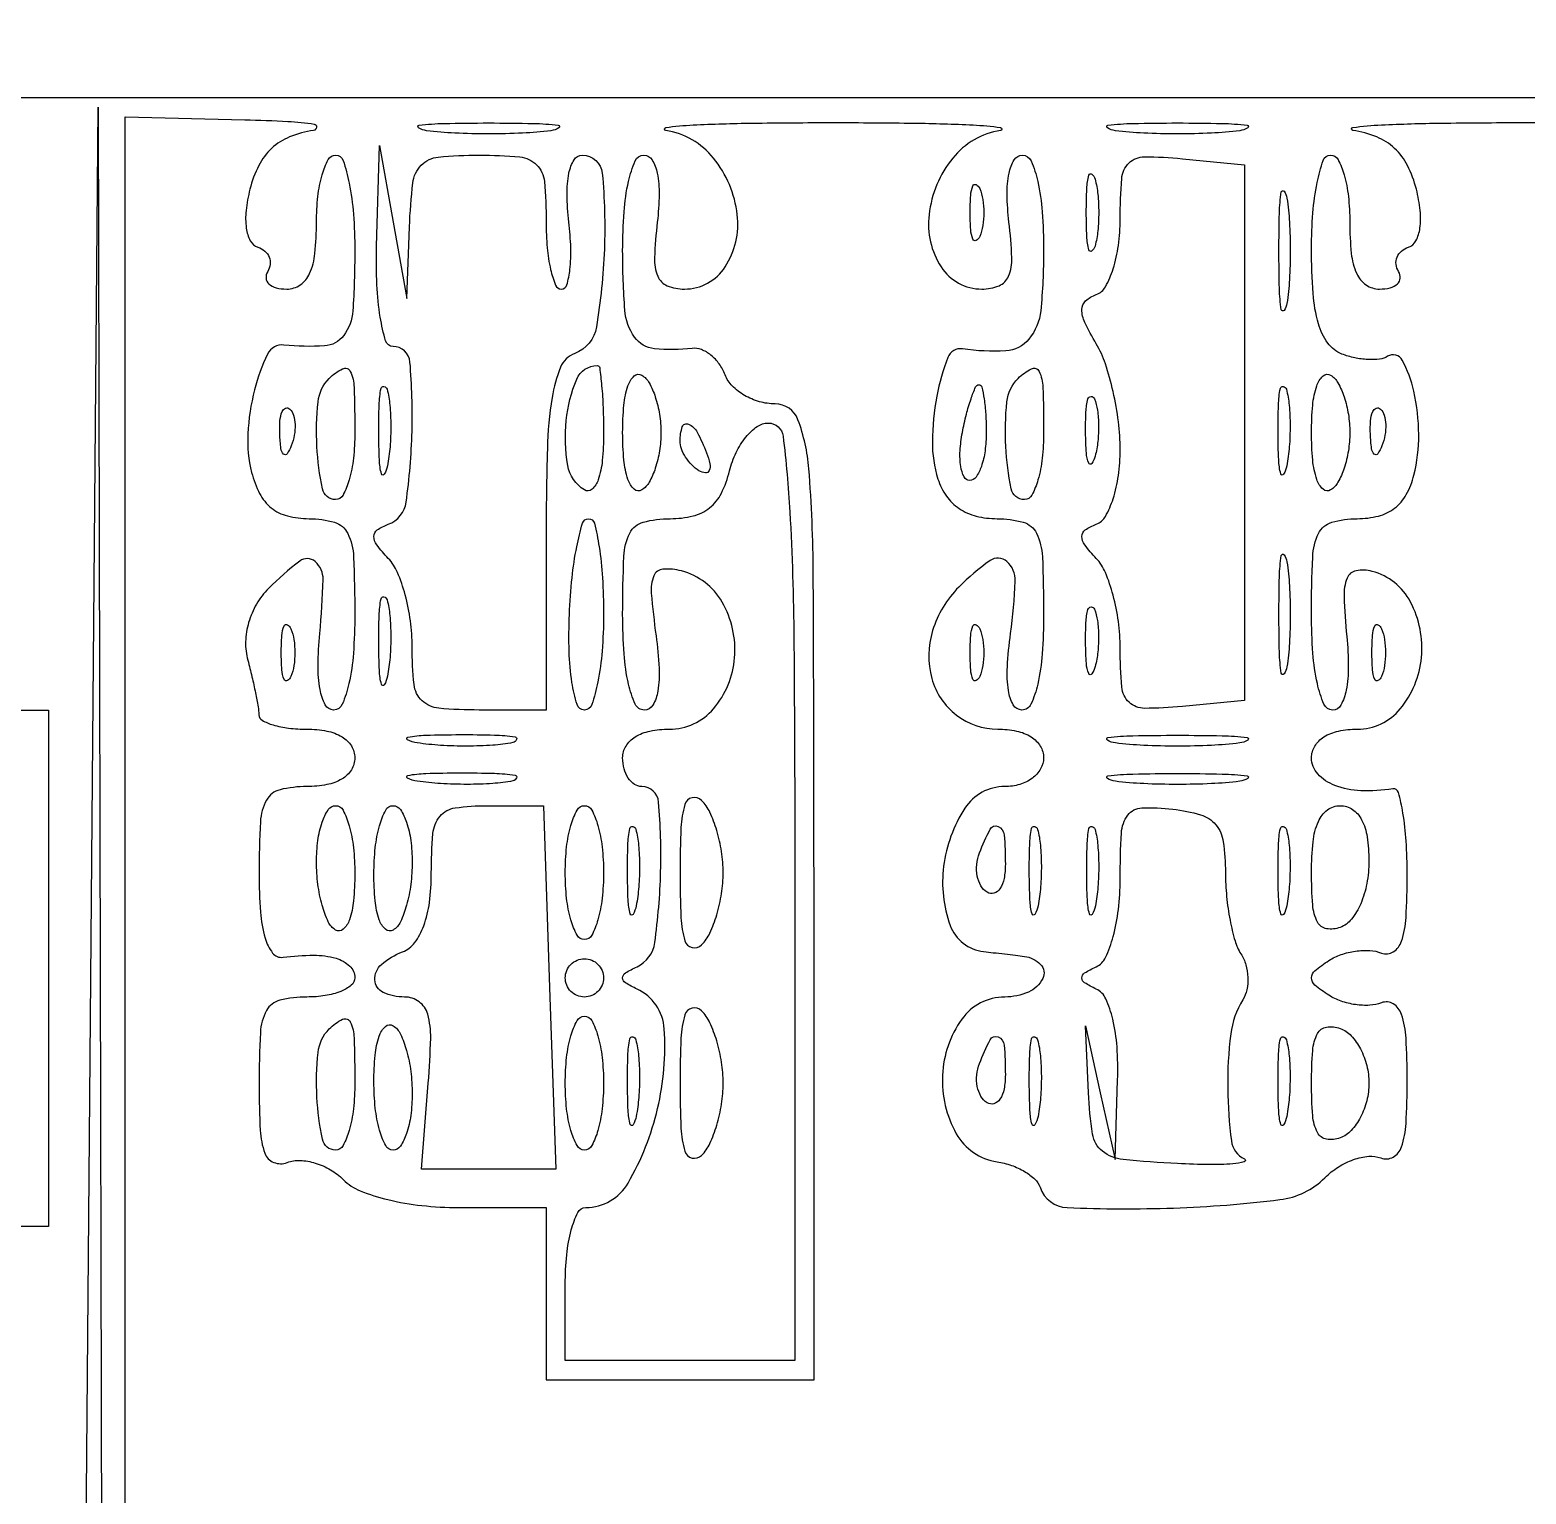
# Model space of a CAD drawing. Extents: x 23 to 255, y 40 to 184.
# Drawn here: x 49.75 to 56.36, y 168.95 to 175.42 of the extents above; entities that cross this region are included whole.
import ezdxf

# ---------------------------------------------------------------- set-up
doc = ezdxf.new("R2010")
doc.units = 0
doc.header["$MEASUREMENT"] = 0

msp = doc.modelspace()

# ---------------------------------------------------------------- linework, layer by layer
for points in [[(207.919475, 175.632891, 0.000007), (191.762556, 175.634099, 0.00002)], [(173.0434, 175.634494, 0.000013), (151.49745, 175.633531)], [(49.932728, 162.472053, 0.000008), (49.952466, 164.319505, 0.000321), (49.97291, 166.358783, 0.000194), (49.994663, 168.777), (50.048921, 175.0797), (50.06606, 167.4516, -0.000547), (50.070594, 163.518264, -0.002902), (50.058222, 161.365297, -0.000864)], [(50.1678, 167.508), (50.1678, 175.0374), (50.69655, 175.024724, -0.006612), (50.88694, 175.01764, -0.025864), (51.003975, 175.005645, -0.408755), (51.014426, 174.991633, -0.332325), (51.000604, 174.977572, 0.057906), (50.894804, 174.948527, 0.090917), (50.815383, 174.898185, 0.089768), (50.758326, 174.822418, 0.05518), (50.719268, 174.717427, 0.034028), (50.702385, 174.623517, 0.061363), (50.703379, 174.545439, 0.085801), (50.721071, 174.489531, 0.195272), (50.754141, 174.461253, -0.095458), (50.785392, 174.443687, -0.121478), (50.804725, 174.416981, -0.126626), (50.80897, 174.385231, -0.109075), (50.797834, 174.353374, 0.157368), (50.790613, 174.324044, 0.191306), (50.802805, 174.298729, 0.127308), (50.83484, 174.281614, 0.059426), (50.881907, 174.276, 0.152224), (50.941741, 174.294648, 0.137733), (50.983229, 174.344632, 0.079938), (51.006876, 174.433695, 0.025), (51.0138, 174.5721, -0.027026), (51.019937, 174.685558, -0.042582), (51.038651, 174.781221, -0.052312), (51.06577, 174.848565, -0.277684), (51.0984, 174.8682, -0.322437), (51.131379, 174.844465, -0.031449), (51.158149, 174.743944, -0.03053), (51.176891, 174.60734, -0.01883), (51.183, 174.4452, -0.016302), (51.174323, 174.179142, -0.145793), (51.134152, 174.070695, -0.219024), (51.049114, 174.02476, -0.042403), (50.869938, 174.028475, 0.314887), (50.797652, 173.988548, 0.051923), (50.739519, 173.830423, 0.049619), (50.710259, 173.636012, 0.074169), (50.727013, 173.465314, 0.057466), (50.762306, 173.371751, 0.104562), (50.813704, 173.308694, 0.107308), (50.885215, 173.272841, 0.062819), (50.980671, 173.2608, -0.070906), (51.093716, 173.244688, -0.213533), (51.151734, 173.195433, -0.10136), (51.177663, 173.091336, -0.010524), (51.183, 172.8378, -0.018094), (51.176779, 172.665951, -0.036301), (51.157176, 172.531648, -0.046255), (51.127875, 172.440164, -0.300701), (51.089514, 172.4148, -0.280733), (51.052722, 172.437225, -0.074408), (51.029626, 172.505208, -0.04774), (51.020719, 172.611558, -0.020808), (51.0283, 172.7532, 0.017126), (51.042827, 172.991721, 0.222794), (51.008167, 173.071064, 0.358306), (50.939801, 173.073281, 0.032437), (50.801774, 172.952088, 0.064165), (50.748537, 172.883102, 0.061936), (50.713759, 172.802062, 0.063262), (50.700388, 172.716657, 0.072934), (50.709976, 172.634838, -0.007509), (50.728326, 172.562138, -0.008081), (50.744013, 172.490672, -0.007711), (50.755528, 172.428965, -0.037734), (50.758845, 172.39365, 0.267161), (50.773511, 172.369202, 0.054648), (50.821789, 172.348838, 0.044138), (50.890383, 172.334809, 0.028388), (50.9715, 172.3302, -0.04716), (51.05977, 172.321856, -0.088208), (51.1266, 172.29636, -0.118484), (51.167956, 172.25575, -0.140575), (51.183, 172.2033, -0.140575), (51.167956, 172.15085, -0.118484), (51.1266, 172.11024, -0.088208), (51.05977, 172.084744, -0.04716), (50.9715, 172.0764, 0.059045), (50.852375, 172.062283, 0.211025), (50.792787, 172.016809, 0.113781), (50.765715, 171.921374, 0.012455), (50.76, 171.691991, 0.017515), (50.765978, 171.521404, 0.05201), (50.786213, 171.406272, 0.095553), (50.819556, 171.340376, 0.26628), (50.86575, 171.321315, -0.029953), (51.000987, 171.330694, -0.072238), (51.100131, 171.317242, -0.120416), (51.160466, 171.282794, -0.205926), (51.183, 171.2304, -0.226478), (51.167532, 171.198004, -0.074992), (51.120872, 171.170651, -0.057076), (51.052492, 171.151986, -0.038131), (50.9715, 171.1458, 0.059601), (50.852219, 171.131531, 0.211964), (50.792627, 171.085675, 0.112652), (50.765653, 170.989272, 0.012118), (50.76, 170.756049, 0.012326), (50.764925, 170.556292, 0.075066), (50.785312, 170.455281, 0.213543), (50.82487, 170.414467, 0.188866), (50.884452, 170.414054, -0.103569), (50.941185, 170.42321, -0.062476), (51.008567, 170.411561, -0.05863), (51.075787, 170.382097, -0.06388), (51.132209, 170.338505, 0.101109), (51.20712, 170.289011, 0.036298), (51.329514, 170.249837, 0.032767), (51.479335, 170.223858, 0.026552), (51.642257, 170.2152), (52.029, 170.2152), (52.029, 169.8345), (52.029, 169.4538), (52.6212, 169.4538), (53.2134, 169.4538), (53.2134, 171.6111, 0.001134), (53.210217, 173.014288, 0.018742), (53.190565, 173.481754, 0.069601), (53.142476, 173.698356, 0.312996), (53.041545, 173.7684, -0.06877), (52.972163, 173.777988, -0.06294), (52.905699, 173.806117, -0.066732), (52.852051, 173.847697, -0.103311), (52.820419, 173.896798, 0.064258), (52.794401, 173.945024, 0.067759), (52.757385, 173.984095, 0.075474), (52.715455, 174.008461, 0.1244), (52.675024, 174.013674, -0.056144), (52.508008, 174.012485, -0.214824), (52.420291, 174.063675, -0.136661), (52.377411, 174.181998, -0.019012), (52.3674, 174.4452, -0.018032), (52.373618, 174.617552, -0.036572), (52.393243, 174.751729, -0.047048), (52.422648, 174.842784, -0.299611), (52.461256, 174.8682, -0.263992), (52.497411, 174.847681, -0.085398), (52.520377, 174.788115, -0.053976), (52.528787, 174.694682, -0.02454), (52.520543, 174.5721, 0.018682), (52.508111, 174.414775, 0.10726), (52.522357, 174.332867, 0.202764), (52.564386, 174.29089, 0.096468), (52.640843, 174.276, 0.254854), (52.820559, 174.373966, 0.174472), (52.874055, 174.605397, 0.140781), (52.768988, 174.855277, 0.187826), (52.557544, 174.976825, -0.863031), (52.557591, 174.990074, -0.023911), (52.67917, 175.001701, -0.008524), (52.939473, 175.00964, -0.003359), (53.298, 175.012048, -0.003359), (53.656527, 175.00964, -0.008524), (53.91683, 175.001701, -0.023911), (54.038409, 174.990074, -0.863031), (54.038456, 174.976825, 0.187826), (53.827012, 174.855277, 0.140781), (53.721945, 174.605397, 0.174472), (53.775441, 174.373966, 0.254854), (53.955157, 174.276, 0.096468), (54.031614, 174.29089, 0.202764), (54.073643, 174.332867, 0.10726), (54.087889, 174.414775, 0.018682), (54.075457, 174.5721, -0.02454), (54.067213, 174.694682, -0.053976), (54.075623, 174.788115, -0.085398), (54.098589, 174.847681, -0.263992), (54.134744, 174.8682, -0.299611), (54.173352, 174.842784, -0.047048), (54.202757, 174.751729, -0.036572), (54.222382, 174.617552, -0.018032), (54.2286, 174.4452, -0.024339), (54.215684, 174.180022, -0.149353), (54.163764, 174.055084, -0.207996), (54.061068, 174.002882, -0.053207), (53.870537, 174.011686, 0.353695), (53.804841, 173.973419, 0.044024), (53.756595, 173.802713, 0.044525), (53.73665, 173.600806, 0.079367), (53.761362, 173.436106, 0.077282), (53.798721, 173.361001, 0.09132), (53.855448, 173.305684, 0.086408), (53.93086, 173.272162, 0.061554), (54.022801, 173.2608, -0.067844), (54.13851, 173.245027, -0.21498), (54.19716, 173.196178, -0.103121), (54.223274, 173.09274, -0.010445), (54.2286, 172.8378, -0.017724), (54.222399, 172.66293, -0.037942), (54.202663, 172.529396, -0.051152), (54.172713, 172.440451, -0.294003), (54.132861, 172.4148, -0.271201), (54.094664, 172.437163, -0.091193), (54.072937, 172.50068, -0.051598), (54.068272, 172.60521, -0.01871), (54.082511, 172.7532, 0.02241), (54.103033, 172.984427, 0.224224), (54.066448, 173.071579, 0.352456), (53.991639, 173.075658, 0.040561), (53.853943, 172.958657, 0.121887), (53.73791, 172.766317, 0.142884), (53.734429, 172.554008, 0.163358), (53.842848, 172.392539, 0.165392), (54.026151, 172.3302, -0.05124), (54.109424, 172.321644, -0.089017), (54.173709, 172.295793, -0.115825), (54.213998, 172.255087, -0.138282), (54.2286, 172.2033, -0.131321), (54.215503, 172.154292, -0.103531), (54.178796, 172.113161, -0.089194), (54.123246, 172.085782, -0.070118), (54.056674, 172.0764, 0.25427), (53.880434, 171.98058, 0.11237), (53.7864, 171.723785, 0.119966), (53.81567, 171.462531, 0.285062), (53.963341, 171.346725, -0.001049), (54.006273, 171.341908, -0.000675), (54.056034, 171.33615, -0.000678), (54.104708, 171.330385, -0.001275), (54.144, 171.325575, -0.172422), (54.215316, 171.289721, -0.31363), (54.224981, 171.228127, -0.179475), (54.16167, 171.167536, -0.102425), (54.056674, 171.1458, 0.243086), (53.866652, 171.047615, 0.143549), (53.781468, 170.800373, 0.139735), (53.842341, 170.541582, 0.233188), (54.022657, 170.417181, -0.047592), (54.086286, 170.401553, -0.049791), (54.144796, 170.374332, -0.055096), (54.190019, 170.340307, -0.124115), (54.212964, 170.304407, 0.31138), (54.332079, 170.214733, 0.018846), (54.803297, 170.212893, 0.022426), (55.273677, 170.249955, 0.167008), (55.472251, 170.346965, -0.056068), (55.531269, 170.394048, -0.055744), (55.599383, 170.42695, -0.061011), (55.665942, 170.441606, -0.115835), (55.720008, 170.434221, 0.223581), (55.773862, 170.438187, 0.184783), (55.810944, 170.482942, 0.068306), (55.830897, 170.586653, 0.013416), (55.836, 170.776806, 0.013745), (55.830844, 170.964345, 0.066067), (55.811031, 171.069104, 0.175036), (55.77474, 171.115345, 0.235521), (55.722578, 171.120378, -0.078987), (55.670423, 171.109329, -0.048304), (55.607451, 171.112192, -0.04707), (55.54393, 171.127469, -0.060572), (55.489928, 171.153627, -0.028951), (55.427915, 171.198839, -0.224391), (55.413, 171.2304, -0.224391), (55.427915, 171.261961, -0.028951), (55.489928, 171.307173, -0.060572), (55.54393, 171.333331, -0.04707), (55.607451, 171.348608, -0.048304), (55.670423, 171.351471, -0.078987), (55.722578, 171.340422, 0.236859), (55.774769, 171.345592, 0.174318), (55.811057, 171.392181, 0.065624), (55.830853, 171.497661, 0.013615), (55.836, 171.686649, 0.015325), (55.83144, 171.835379, 0.026073), (55.817362, 171.958968, 0.024802), (55.797405, 172.050284, 0.382881), (55.77255, 172.066382, -0.048214), (55.631423, 172.057868, -0.082121), (55.515893, 172.081285, -0.116358), (55.440715, 172.132225, -0.18807), (55.413, 172.2033, -0.138252), (55.427596, 172.255078, -0.115787), (55.467871, 172.295785, -0.089026), (55.532122, 172.321641, -0.051298), (55.615329, 172.3302, 0.224182), (55.805632, 172.420041, 0.149758), (55.899109, 172.64658, 0.144653), (55.851008, 172.892344, 0.211687), (55.681121, 173.027768, 0.110069), (55.609971, 173.030368, 0.259716), (55.570398, 172.997645, 0.103665), (55.556884, 172.916516, 0.013388), (55.568959, 172.740004, -0.022157), (55.575818, 172.605021, -0.049104), (55.566395, 172.502507, -0.075824), (55.543015, 172.436654, -0.276297), (55.506486, 172.4148, -0.300701), (55.468125, 172.440164, -0.046255), (55.438824, 172.531648, -0.036301), (55.419221, 172.665951, -0.018094), (55.413, 172.8378, -0.010524), (55.418337, 173.091336, -0.10136), (55.444266, 173.195433, -0.213533), (55.502284, 173.244688, -0.070906), (55.615329, 173.2608, 0.061973), (55.70911, 173.272469, 0.102399), (55.780655, 173.307175, 0.10346), (55.832065, 173.367125, 0.064282), (55.866072, 173.453701, 0.064121), (55.887249, 173.632582, 0.052155), (55.865194, 173.824459, 0.069335), (55.814097, 173.96141, 0.431311), (55.749416, 173.978674, -0.108554), (55.714124, 173.966296, -0.042665), (55.662333, 173.964443, -0.039666), (55.603988, 173.971999, -0.0396), (55.547534, 173.988677, -0.147166), (55.485279, 174.036858, -0.084857), (55.443662, 174.122879, -0.052761), (55.419982, 174.256122, -0.017615), (55.413, 174.454251, -0.019246), (55.41911, 174.61292, -0.031166), (55.437851, 174.746603, -0.032533), (55.464644, 174.844695, -0.320084), (55.4976, 174.8682, -0.277684), (55.53023, 174.848565, -0.052312), (55.557349, 174.781221, -0.042582), (55.576063, 174.685558, -0.027026), (55.5822, 174.5721, 0.025), (55.589124, 174.433695, 0.079938), (55.612771, 174.344632, 0.137733), (55.654259, 174.294648, 0.152224), (55.714093, 174.276, 0.059426), (55.76116, 174.281614, 0.127308), (55.793195, 174.298729, 0.191306), (55.805387, 174.324044, 0.157368), (55.798166, 174.353374, -0.109075), (55.78703, 174.385231, -0.126626), (55.791275, 174.416981, -0.121478), (55.810608, 174.443687, -0.095458), (55.841859, 174.461253, 0.195272), (55.874929, 174.489531, 0.085801), (55.892621, 174.545439, 0.061363), (55.893615, 174.623517, 0.034028), (55.876732, 174.717427, 0.05518), (55.837674, 174.822418, 0.089768), (55.780617, 174.898185, 0.090917), (55.701196, 174.948527, 0.057906), (55.595396, 174.977572, -0.867025), (55.595527, 174.990578, -0.021533), (55.722494, 175.001921, -0.00822), (55.984645, 175.009685, -0.003292), (56.3436, 175.012048, -0.003292), (56.702555, 175.009685, -0.00822)]]:
    msp.add_lwpolyline(points, format="xyb")
for points in [[(95.0058, 175.122), (64.5921, 175.122), (34.1784, 175.122)], [(49.3218, 172.4148), (49.8294, 172.4148), (49.8294, 171.2727), (49.8294, 170.1306), (49.3218, 170.1306)]]:
    msp.add_lwpolyline(points)
for points in [[(52.05015, 174.976201, -0.019375), (51.924962, 174.965569, -0.011494), (51.7752, 174.962126, -0.011494), (51.625438, 174.965569, -0.019375), (51.50025, 174.976201, -0.108536), (51.46504, 174.988644, -0.707215), (51.4676, 175.000299, -0.025693), (51.578119, 175.00828, -0.005179), (51.7752, 175.010322, -0.005179), (51.972281, 175.00828, -0.025693), (52.0828, 175.000299, -0.707215), (52.08536, 174.988644, -0.108536)], [(55.09575, 174.976201, -0.019375), (54.970562, 174.965569, -0.011494), (54.8208, 174.962126, -0.011494), (54.671038, 174.965569, -0.019375), (54.54585, 174.976201, -0.108536), (54.51064, 174.988644, -0.707215), (54.5132, 175.000299, -0.025693), (54.623719, 175.00828, -0.005179), (54.8208, 175.010322, -0.005179), (55.017881, 175.00828, -0.025693), (55.1284, 175.000299, -0.707215), (55.13096, 174.988644, -0.108536)], [(51.424795, 174.55095, -0.019455), (51.439751, 174.745484, -0.165266), (51.4768, 174.823532, -0.17841), (51.552316, 174.859723, -0.023457), (51.7329, 174.8682, -0.021868), (51.912896, 174.860324, -0.176278), (51.9867, 174.8259, -0.176278), (52.021124, 174.752096, -0.021868), (52.029, 174.5721, 0.021529), (52.033889, 174.458614, 0.034612), (52.048861, 174.362979, 0.038489), (52.070366, 174.29381, 0.307262), (52.096612, 174.276, 0.335283), (52.120698, 174.294197, 0.041434), (52.134209, 174.362979, 0.035585), (52.138035, 174.458586, 0.021273), (52.129657, 174.5721, -0.02454), (52.121413, 174.694682, -0.053976), (52.129823, 174.788115, -0.085398), (52.152789, 174.847681, -0.263992), (52.188944, 174.8682, -0.387383), (52.277187, 174.787762, -0.032548), (52.286389, 174.451929, -0.032025), (52.251329, 174.108401, -0.265661), (52.1559, 173.991606, 0.205498), (52.092653, 173.930061, 0.05977), (52.055011, 173.796283, 0.031857), (52.03439, 173.570791, 0.006876), (52.029, 173.178855), (52.029, 172.4148), (51.7329, 172.4148, -0.021606), (51.554926, 172.422494, -0.168977), (51.480382, 172.455891, -0.180335), (51.445242, 172.527181, -0.025289), (51.4368, 172.69398, 0.033836), (51.429002, 172.809085, 0.032179), (51.405736, 172.924079, 0.033827), (51.371721, 173.022872, 0.089503), (51.33105, 173.085255, -0.026382), (51.28028, 173.145101, -0.164145), (51.2676, 173.182686, -0.247772), (51.282664, 173.21122, -0.062037), (51.33105, 173.236125, 0.277069), (51.410161, 173.3342, 0.027832), (51.436004, 173.646551, 0.028005), (51.427072, 173.953443, 0.389505), (51.3522, 174.0222, -0.332913), (51.319517, 174.046673, -0.030833), (51.295699, 174.151386, -0.029753), (51.280982, 174.294426, -0.017517), (51.279605, 174.46635), (51.29161, 174.9105), (51.3522, 174.5721), (51.41279, 174.2337)], [(55.1169, 173.6415), (55.1169, 172.4571), (54.84195, 172.43059, -0.022535), (54.675032, 172.42206, -0.192232), (54.606617, 172.448898, -0.185592), (54.574177, 172.516033, -0.020782), (54.567, 172.68862, 0.033243), (54.559202, 172.805776, 0.031919), (54.535936, 172.922504, 0.033558), (54.50193, 173.022552, 0.090632), (54.46125, 173.085255, -0.026382), (54.41048, 173.145101, -0.164145), (54.3978, 173.182686, -0.247772), (54.412864, 173.21122, -0.062037), (54.46125, 173.236125, 0.178952), (54.501962, 173.270808, 0.050046), (54.535936, 173.348755, 0.043724), (54.559227, 173.451164, 0.034072), (54.567, 173.565098, 0.031159), (54.55925, 173.689333, 0.024264), (54.535936, 173.822662, 0.024826), (54.501861, 173.945179, 0.05316), (54.46125, 174.034401, -0.021008), (54.410712, 174.128844, -0.112809), (54.3978, 174.185345, -0.209739), (54.414509, 174.223426, -0.099419), (54.46125, 174.251803, 0.181254), (54.501971, 174.286527, 0.049632), (54.535936, 174.365333, 0.043383), (54.55923, 174.468997, 0.033594), (54.567, 174.58451, -0.019146), (54.573906, 174.764787, -0.182437), (54.605998, 174.833402, -0.196823), (54.674101, 174.860899, -0.022798), (54.84195, 174.85241), (55.1169, 174.8259)], [(54.456117, 174.46635, -0.161593), (54.441878, 174.444427, -0.542911), (54.428792, 174.448769, -0.052887), (54.419772, 174.508482, -0.011065), (54.417427, 174.6144, -0.011065), (54.419772, 174.720318, -0.052887), (54.428792, 174.780031, -0.542911), (54.441878, 174.784373, -0.161593), (54.456117, 174.76245, -0.039571), (54.468148, 174.695001, -0.024357), (54.472076, 174.6144, -0.024357), (54.468148, 174.533799, -0.039571)], [(53.946229, 174.50865, -0.174857), (53.930385, 174.490936, -0.447206), (53.916093, 174.496092, -0.078554), (53.906197, 174.538984, -0.017491), (53.903558, 174.6144, -0.017491), (53.906197, 174.689816, -0.078554), (53.916093, 174.732708, -0.447206), (53.930385, 174.737864, -0.174857), (53.946229, 174.72015, -0.057986), (53.959455, 174.671927, -0.037979), (53.963831, 174.6144, -0.037979), (53.959455, 174.556873, -0.057986)], [(55.304395, 174.21255, -0.124239), (55.291521, 174.18189, -0.664672), (55.279504, 174.184923, -0.03126), (55.271264, 174.278486, -0.006336), (55.269152, 174.4452, -0.006336), (55.271264, 174.611914, -0.03126), (55.279504, 174.705477, -0.664672), (55.291521, 174.70851, -0.124239), (55.304395, 174.67785, -0.023547), (55.315373, 174.571912, -0.014044), (55.318933, 174.4452, -0.014044), (55.315373, 174.318488, -0.023547)], [(51.183, 173.6415, -0.027026), (51.176863, 173.528042, -0.042582), (51.158149, 173.432379, -0.052312), (51.13103, 173.365035, -0.277684), (51.0984, 173.3454, -0.35554), (51.039837, 173.393069, -0.03797), (51.015701, 173.57988, -0.039155), (51.020778, 173.777483, -0.172027), (51.0702, 173.8812, -0.080477), (51.129167, 173.923725, -0.421361), (51.163114, 173.911969, -0.102781), (51.179984, 173.841508, -0.00754)], [(52.2828, 173.636507, -0.023007), (52.277319, 173.51745, -0.059005), (52.25938, 173.43324, -0.125298), (52.23183, 173.390919, -0.336396), (52.1982, 173.3877, -0.214448), (52.124846, 173.496145, -0.068716), (52.117875, 173.695156, -0.073684), (52.164303, 173.877508, -0.302333), (52.2546, 173.9376, -0.377696), (52.265857, 173.927682, -0.00822), (52.274516, 173.849154, -0.014563), (52.280771, 173.751952, -0.008785)], [(54.2286, 173.6415, -0.027026), (54.222463, 173.528042, -0.042582), (54.203749, 173.432379, -0.052312), (54.17663, 173.365035, -0.277684), (54.144, 173.3454, -0.35554), (54.085437, 173.393069, -0.03797), (54.061301, 173.57988, -0.039155), (54.066378, 173.777483, -0.172027), (54.1158, 173.8812, -0.080477), (54.174767, 173.923725, -0.421361), (54.208714, 173.911969, -0.102781), (54.225584, 173.841508, -0.00754)], [(51.327434, 173.494436, -0.082665), (51.313572, 173.457035, -0.67161), (51.300948, 173.45871, -0.053901), (51.291697, 173.520615, -0.008901), (51.288935, 173.6415, -0.009782), (51.290702, 173.763191, -0.038992), (51.299038, 173.837295, -0.417468), (51.311912, 173.845912, -0.285845), (51.325727, 173.832836, -0.041951), (51.337901, 173.762835, -0.020826), (51.34211, 173.672768, -0.020511), (51.338716, 173.578451, -0.028254)], [(52.5366, 173.6415, -0.038534), (52.530351, 173.560531, -0.041947), (52.511749, 173.483822, -0.04604), (52.484519, 173.421812, -0.128561), (52.452, 173.3877, -0.340586), (52.418316, 173.39118, -0.123006), (52.390783, 173.434466, -0.057972), (52.372869, 173.520222, -0.022534), (52.3674, 173.6415, -0.022534), (52.372869, 173.762778, -0.057972), (52.390783, 173.848534, -0.123006), (52.418316, 173.89182, -0.340586), (52.452, 173.8953, -0.128561), (52.484519, 173.861188, -0.04604), (52.511749, 173.799178, -0.041947), (52.530351, 173.722469, -0.038534)], [(53.9748, 173.6415, -0.032714), (53.969494, 173.560483, -0.050289), (53.953395, 173.492128, -0.064968), (53.929912, 173.444916, -0.249889), (53.901932, 173.43, -0.285831), (53.877002, 173.445519, -0.076393), (53.862345, 173.492128, -0.053628), (53.859267, 173.560438, -0.031701), (53.869494, 173.6415, -0.013875), (53.887335, 173.722564, -0.021857), (53.907577, 173.790872, -0.017542), (53.927732, 173.843322, -0.300822), (53.942362, 173.853, -0.347462), (53.955118, 173.842919, -0.020244), (53.965271, 173.790872, -0.023639), (53.972462, 173.722582, -0.014412)], [(55.303634, 173.494436, -0.082665), (55.289772, 173.457035, -0.67161), (55.277148, 173.45871, -0.053901), (55.267897, 173.520615, -0.008901), (55.265135, 173.6415, -0.009782), (55.266902, 173.763191, -0.038992), (55.275238, 173.837295, -0.417468), (55.288112, 173.845912, -0.285845), (55.301927, 173.832836, -0.041951), (55.314101, 173.762835, -0.020826), (55.31831, 173.672768, -0.020511), (55.314916, 173.578451, -0.028254)], [(55.5822, 173.6415, -0.038534), (55.575951, 173.560531, -0.041947), (55.557349, 173.483822, -0.04604), (55.530119, 173.421812, -0.128561), (55.4976, 173.3877, -0.340586), (55.463916, 173.39118, -0.123006), (55.436383, 173.434466, -0.057972), (55.418469, 173.520222, -0.022534), (55.413, 173.6415, -0.022534), (55.418469, 173.762778, -0.057972), (55.436383, 173.848534, -0.123006), (55.463916, 173.89182, -0.340586), (55.4976, 173.8953, -0.128561), (55.530119, 173.861188, -0.04604), (55.557349, 173.799178, -0.041947), (55.575951, 173.722469, -0.038534)], [(54.456427, 173.53736, -0.087174), (54.441509, 173.504732, -0.597527), (54.427963, 173.506216, -0.080377), (54.417728, 173.55113, -0.012823), (54.414293, 173.6415, -0.014395), (54.415795, 173.732878, -0.052471), (54.424456, 173.790155, -0.333666), (54.438165, 173.801056, -0.31318), (54.453292, 173.79116, -0.06278), (54.466699, 173.740574, -0.030339), (54.471594, 173.673649, -0.029507), (54.468263, 173.602299, -0.037336)], [(50.902391, 173.583338, -0.054073), (50.883648, 173.548087, -0.470617), (50.86823, 173.546628, -0.168741), (50.856274, 173.571311, -0.018894), (50.851279, 173.63445, -0.028489), (50.852209, 173.693347, -0.077125), (50.861576, 173.733954, -0.208169), (50.877197, 173.749397, -0.296942), (50.895713, 173.745488, -0.126455), (50.912061, 173.717829, -0.060344), (50.918758, 173.676772, -0.05415), (50.915592, 173.629603, -0.051402)], [(55.724591, 173.583338, -0.054073), (55.705848, 173.548087, -0.470617), (55.69043, 173.546628, -0.168741), (55.678474, 173.571311, -0.018894), (55.673479, 173.63445, -0.028489), (55.674409, 173.693347, -0.077125), (55.683776, 173.733954, -0.208169), (55.699397, 173.749397, -0.296942), (55.717913, 173.745488, -0.126455), (55.734261, 173.717829, -0.060344), (55.740958, 173.676772, -0.05415), (55.737792, 173.629603, -0.051402)], [(53.1288, 171.6111), (53.1288, 169.5384), (52.6212, 169.5384), (52.1136, 169.5384), (52.1136, 169.8768, -0.025309), (52.120168, 170.006477, -0.040146), (52.140226, 170.115795, -0.048126), (52.169222, 170.193323, -0.286669), (52.204243, 170.2152, 0.26798), (52.391551, 170.323357, 0.073389), (52.522014, 170.652892, 0.073801), (52.551319, 171.004656, 0.274055), (52.43085, 171.18105, -0.029131), (52.379458, 171.208784, -0.260055), (52.3674, 171.2304, -0.260055), (52.379458, 171.252016, -0.029131), (52.43085, 171.27975, 0.254359), (52.509475, 171.386234, 0.027837), (52.535335, 171.700124, 0.027607), (52.526513, 172.007887, 0.38986), (52.452, 172.0764, -0.148195), (52.419737, 172.086177, -0.098894), (52.392251, 172.113677, -0.082425), (52.373719, 172.154786, -0.064853), (52.3674, 172.2033, -0.139121), (52.382165, 172.25534, -0.116855), (52.42285, 172.296008, -0.088745), (52.488079, 172.321724, -0.049666), (52.573199, 172.3302, 0.219447), (52.769175, 172.420564, 0.158496), (52.862489, 172.646081, 0.150314), (52.80733, 172.89223, 0.201716), (52.627842, 173.029776, 0.08052), (52.545681, 173.037612, 0.290312), (52.505103, 173.007982, 0.116262), (52.493976, 172.930986, 0.011342), (52.514883, 172.74281, -0.019676), (52.528317, 172.600296, -0.052824), (52.52314, 172.498692, -0.092469), (52.501151, 172.436703, -0.267497), (52.463139, 172.4148, -0.294003), (52.423287, 172.440451, -0.051152), (52.393337, 172.529396, -0.037942), (52.373601, 172.66293, -0.017724), (52.3674, 172.8378, -0.010357), (52.372714, 173.094342, -0.105177), (52.399044, 173.197025, -0.216485), (52.45842, 173.245415, -0.064444), (52.577288, 173.2608, 0.0586), (52.678459, 173.272698, 0.111257), (52.751729, 173.308611, 0.108473), (52.803687, 173.373212, 0.05389), (52.84026, 173.4723, -0.049341), (52.86929, 173.553208, -0.059134), (52.912332, 173.621672, -0.069524), (52.962105, 173.668283, -0.15466), (53.011071, 173.6838, -0.379299), (53.076618, 173.625721, -0.015981), (53.106449, 173.290289, -0.012286), (53.124559, 172.727495, -0.001899)], [(52.73808, 173.552506, -0.036408), (52.75291, 173.503457, -0.155351), (52.750273, 173.473355, -0.32948), (52.733374, 173.463257, -0.1144), (52.704831, 173.472899, -0.061454), (52.672841, 173.498574, -0.051183), (52.645767, 173.532787, -0.053277), (52.627334, 173.569924, -0.088797), (52.6212, 173.604193, -0.079093), (52.631155, 173.666732, -0.444011), (52.658549, 173.678945, -0.168622), (52.696894, 173.643189, -0.029964)], [(52.2828, 172.8378, -0.018832), (52.276691, 172.67566, -0.030533), (52.257947, 172.539056, -0.031453), (52.231174, 172.438536, -0.322428), (52.198193, 172.4148, -0.330717), (52.165765, 172.438883, -0.034507), (52.143367, 172.53709, -0.031565), (52.1308, 172.673093, -0.01813), (52.13199, 172.8378, -0.014674), (52.143821, 172.999953, -0.023813), (52.164436, 173.136544, -0.02043), (52.18969, 173.240521, -0.334631), (52.216598, 173.2608, -0.345797), (52.242613, 173.240364, -0.020965), (52.263353, 173.136544, -0.024109), (52.278029, 172.999963, -0.014709)], [(55.304395, 172.60515, -0.124239), (55.291521, 172.57449, -0.664672), (55.279504, 172.577523, -0.03126), (55.271264, 172.671086, -0.006336), (55.269152, 172.8378, -0.006336), (55.271264, 173.004514, -0.03126), (55.279504, 173.098077, -0.664672), (55.291521, 173.10111, -0.124239), (55.304395, 173.07045, -0.023547), (55.315373, 172.964512, -0.014044), (55.318933, 172.8378, -0.014044), (55.315373, 172.711088, -0.023547)], [(51.327434, 172.563836, -0.082665), (51.313572, 172.526435, -0.67161), (51.300948, 172.52811, -0.053901), (51.291697, 172.590015, -0.008901), (51.288935, 172.7109, -0.009782), (51.290702, 172.832591, -0.038992), (51.299038, 172.906695, -0.417468), (51.311912, 172.915312, -0.285845), (51.325727, 172.902236, -0.041951), (51.337901, 172.832235, -0.020826), (51.34211, 172.742168, -0.020511), (51.338716, 172.647851, -0.028254)], [(54.456427, 172.60676, -0.087174), (54.441509, 172.574132, -0.597527), (54.427963, 172.575616, -0.080377), (54.417728, 172.62053, -0.012823), (54.414293, 172.7109, -0.014395), (54.415795, 172.802278, -0.052471), (54.424456, 172.859555, -0.333666), (54.438165, 172.870456, -0.31318), (54.453292, 172.86056, -0.06278), (54.466699, 172.809974, -0.030339), (54.471594, 172.743049, -0.029507), (54.468263, 172.671699, -0.037336)], [(50.900629, 172.56285, -0.174857), (50.884785, 172.545136, -0.447206), (50.870493, 172.550292, -0.078554), (50.860597, 172.593184, -0.017491), (50.857958, 172.6686, -0.017491), (50.860597, 172.744016, -0.078554), (50.870493, 172.786908, -0.447206), (50.884785, 172.792064, -0.174857), (50.900629, 172.77435, -0.057986), (50.913855, 172.726127, -0.037979), (50.918231, 172.6686, -0.037979), (50.913855, 172.611073, -0.057986)], [(53.946229, 172.56285, -0.174857), (53.930385, 172.545136, -0.447206), (53.916093, 172.550292, -0.078554), (53.906197, 172.593184, -0.017491), (53.903558, 172.6686, -0.017491), (53.906197, 172.744016, -0.078554), (53.916093, 172.786908, -0.447206), (53.930385, 172.792064, -0.174857), (53.946229, 172.77435, -0.057986), (53.959455, 172.726127, -0.037979), (53.963831, 172.6686, -0.037979), (53.959455, 172.611073, -0.057986)], [(55.722829, 172.56285, -0.174857), (55.706985, 172.545136, -0.447206), (55.692693, 172.550292, -0.078554), (55.682797, 172.593184, -0.017491), (55.680158, 172.6686, -0.017491), (55.682797, 172.744016, -0.078554), (55.692693, 172.786908, -0.447206), (55.706985, 172.792064, -0.174857), (55.722829, 172.77435, -0.057986), (55.736055, 172.726127, -0.037979), (55.740431, 172.6686, -0.037979), (55.736055, 172.611073, -0.057986)], [(51.882113, 172.270647, -0.031163), (51.792925, 172.259138, -0.015827), (51.679817, 172.255248, -0.015659), (51.562447, 172.258604, -0.022548), (51.459113, 172.269493, -0.075924), (51.416642, 172.282707, -0.720633), (51.418239, 172.294802, -0.040183), (51.497011, 172.303527, -0.006817), (51.6483, 172.306003, -0.00738), (51.800333, 172.304174, -0.030832), (51.89147, 172.296094, -0.49082), (51.898351, 172.283739, -0.248898)], [(55.09575, 172.269001, -0.019375), (54.970562, 172.258369, -0.011494), (54.8208, 172.254926, -0.011494), (54.671038, 172.258369, -0.019375), (54.54585, 172.269001, -0.108536), (54.51064, 172.281444, -0.707215), (54.5132, 172.293099, -0.025693), (54.623719, 172.30108, -0.005179), (54.8208, 172.303122, -0.005179), (55.017881, 172.30108, -0.025693), (55.1284, 172.293099, -0.707215), (55.13096, 172.281444, -0.108536)], [(51.882113, 172.101447, -0.031163), (51.792925, 172.089938, -0.015827), (51.679817, 172.086048, -0.015659), (51.562447, 172.089404, -0.022548), (51.459113, 172.100293, -0.075924), (51.416642, 172.113507, -0.720633), (51.418239, 172.125602, -0.040183), (51.497011, 172.134327, -0.006817), (51.6483, 172.136803, -0.00738), (51.800333, 172.134974, -0.030832), (51.89147, 172.126894, -0.49082), (51.898351, 172.114539, -0.248898)], [(55.09575, 172.099801, -0.019375), (54.970562, 172.089169, -0.011494), (54.8208, 172.085726, -0.011494), (54.671038, 172.089169, -0.019375), (54.54585, 172.099801, -0.108536), (54.51064, 172.112244, -0.707215), (54.5132, 172.123899, -0.025693), (54.623719, 172.13188, -0.005179), (54.8208, 172.133922, -0.005179), (55.017881, 172.13188, -0.025693), (55.1284, 172.123899, -0.707215), (55.13096, 172.112244, -0.108536)], [(52.6212, 171.6957, 0.01033), (52.625318, 171.496419, 0.062159), (52.64235, 171.39443, 0.26714), (52.673991, 171.364413, 0.261312), (52.716375, 171.376335, 0.0877), (52.75294, 171.428602, 0.036481), (52.783592, 171.509408, 0.034666), (52.804528, 171.602886, 0.037774), (52.81155, 171.6957, 0.037774), (52.804528, 171.788514, 0.034666), (52.783592, 171.881992, 0.036481), (52.75294, 171.962798, 0.0877), (52.716375, 172.015065, 0.261312), (52.673991, 172.026987, 0.26714), (52.64235, 171.99697, 0.062159), (52.625318, 171.894981, 0.01033)], [(51.183, 171.690707, -0.023007), (51.177519, 171.57165, -0.059005), (51.15958, 171.48744, -0.125298), (51.13203, 171.445119, -0.336396), (51.0984, 171.4419, -0.146547), (51.06578, 171.47863, -0.040338), (51.038651, 171.551914, -0.037109), (51.020028, 171.643915, -0.031397), (51.0138, 171.742993, -0.032276), (51.019959, 171.838303, -0.049716), (51.038651, 171.918713, -0.064068), (51.065905, 171.974319, -0.251914), (51.0984, 171.9918, -0.280045), (51.131044, 171.97196, -0.051215), (51.158149, 171.903354, -0.04194), (51.176865, 171.806081, -0.02657)], [(51.4368, 171.742993, -0.031397), (51.430572, 171.643915, -0.037109), (51.411949, 171.551914, -0.040338), (51.38482, 171.47863, -0.146547), (51.3522, 171.4419, -0.336396), (51.31857, 171.445119, -0.125298), (51.29102, 171.48744, -0.059005), (51.273081, 171.57165, -0.023007), (51.2676, 171.690707, -0.02657), (51.273735, 171.806081, -0.04194), (51.292451, 171.903354, -0.051215), (51.319556, 171.97196, -0.280045), (51.3522, 171.9918, -0.251914), (51.384695, 171.974319, -0.064068), (51.411949, 171.918713, -0.049716), (51.430641, 171.838303, -0.032276)], [(52.044345, 171.18791), (52.0713, 170.384021), (51.77459, 170.38421), (51.477881, 170.3844), (51.508159, 170.7651, 0.013603), (51.518508, 170.963325, 0.073737), (51.505411, 171.06992, 0.168903), (51.467619, 171.124677, 0.159338), (51.403019, 171.1458, -0.107477), (51.30865, 171.166322, -0.282127), (51.271512, 171.22148, -0.230475), (51.30141, 171.290188, -0.085438), (51.3945, 171.345594, 0.14238), (51.447639, 171.385929, 0.072248), (51.487819, 171.460462, 0.055587), (51.51315, 171.56437, 0.032025), (51.5214, 171.693045, -0.020891), (51.528732, 171.868449, -0.153507), (51.560106, 171.945171, -0.187535), (51.626439, 171.982032, -0.034125), (51.769395, 171.9918), (52.01739, 171.9918)], [(52.2828, 171.6957, -0.027026), (52.276663, 171.582242, -0.042582), (52.257949, 171.486579, -0.052312), (52.23083, 171.419235, -0.277684), (52.1982, 171.3996, -0.277684), (52.16557, 171.419235, -0.052312), (52.138451, 171.486579, -0.042582), (52.119737, 171.582242, -0.027026), (52.1136, 171.6957, -0.027026), (52.119737, 171.809158, -0.042582), (52.138451, 171.904821, -0.052312), (52.16557, 171.972165, -0.277684), (52.1982, 171.9918, -0.277684), (52.23083, 171.972165, -0.052312), (52.257949, 171.904821, -0.042582), (52.276663, 171.809158, -0.027026)], [(55.032624, 171.6957, 0.023825), (55.037761, 171.590776, 0.022891), (55.052863, 171.48539, 0.023521), (55.074786, 171.393877, 0.072647), (55.101067, 171.33615, -0.073954), (55.12263, 171.288455, -0.059599), (55.131486, 171.232842, -0.060928), (55.126939, 171.178084, -0.087477), (55.108966, 171.132963, 0.108046), (55.055986, 170.982385, 0.033601), (55.042513, 170.741565, 0.028904), (55.058572, 170.509472, 0.259424), (55.1169, 170.430231, -0.696312), (55.115927, 170.417154, -0.052267), (55.064818, 170.408088, -0.020821), (54.961434, 170.405039, -0.008487), (54.8208, 170.409137, -0.013672), (54.579622, 170.426882, -0.143819), (54.488973, 170.463769, -0.188624), (54.444837, 170.539831, -0.026869), (54.426628, 170.7228), (54.413156, 171.0189), (54.478941, 170.7228), (54.544726, 170.4267), (54.555863, 170.7792, 0.025198), (54.553124, 170.924849, 0.040533), (54.534554, 171.047549, 0.049101), (54.503494, 171.138417, 0.178534), (54.46125, 171.18105, -0.029131), (54.409858, 171.208784, -0.260055), (54.3978, 171.2304, -0.260055), (54.409858, 171.252016, -0.029131), (54.46125, 171.27975, 0.176493), (54.50231, 171.32086, 0.042075), (54.536115, 171.413101, 0.037941), (54.559292, 171.532745, 0.028883), (54.567, 171.666069, -0.013883), (54.572718, 171.871975, -0.148061), (54.601072, 171.949768, -0.226952), (54.662379, 171.98176, -0.037309), (54.79965, 171.976269, -0.042155), (54.922923, 171.951432, -0.149789), (54.989558, 171.907732, -0.139235), (55.023001, 171.832093, -0.034595)], [(55.6668, 171.747051, -0.045886), (55.657655, 171.647613, -0.056246), (55.630476, 171.558421, -0.065461), (55.589678, 171.49019, -0.134491), (55.5399, 171.453606, -0.136349), (55.47962, 171.447839, -0.233305), (55.439787, 171.477131, -0.101407), (55.418403, 171.552572, -0.018523), (55.413, 171.698355, -0.025917), (55.419961, 171.832553, -0.076277), (55.443296, 171.921743, -0.129285), (55.483359, 171.972801, -0.163521), (55.5399, 171.9918, -0.149554), (55.594351, 171.975141, -0.125312), (55.634684, 171.929859, -0.083878), (55.65912, 171.853827, -0.035916)], [(52.427234, 171.548636, -0.082665), (52.413372, 171.511235, -0.67161), (52.400748, 171.51291, -0.053901), (52.391497, 171.574815, -0.008901), (52.388735, 171.6957, -0.009782), (52.390502, 171.817391, -0.038992), (52.398838, 171.891495, -0.417468), (52.411712, 171.900112, -0.285845), (52.425527, 171.887036, -0.041951), (52.437701, 171.817035, -0.020826), (52.44191, 171.726968, -0.020511), (52.438516, 171.632651, -0.028254)], [(54.0594, 171.733007, -0.045552), (54.053625, 171.669748, -0.099152), (54.035634, 171.624672, -0.177225), (54.009075, 171.604791, -0.214542), (53.978495, 171.608816, -0.126981), (53.951184, 171.637287, -0.081026), (53.935355, 171.680612, -0.072258), (53.933084, 171.731796, -0.066719), (53.945246, 171.783009, -0.027681), (53.992217, 171.887696, -0.395517), (54.027488, 171.900189, -0.275668), (54.054069, 171.862954, -0.020503)], [(54.203834, 171.548636, -0.082665), (54.189972, 171.511235, -0.67161), (54.177348, 171.51291, -0.053901), (54.168097, 171.574815, -0.008901), (54.165335, 171.6957, -0.009782), (54.167102, 171.817391, -0.038992), (54.175438, 171.891495, -0.417468), (54.188312, 171.900112, -0.285845), (54.202127, 171.887036, -0.041951), (54.214301, 171.817035, -0.020826), (54.21851, 171.726968, -0.020511), (54.215116, 171.632651, -0.028254)], [(54.457634, 171.548636, -0.082665), (54.443772, 171.511235, -0.67161), (54.431148, 171.51291, -0.053901), (54.421897, 171.574815, -0.008901), (54.419135, 171.6957, -0.009782), (54.420902, 171.817391, -0.038992), (54.429238, 171.891495, -0.417468), (54.442112, 171.900112, -0.285845), (54.455927, 171.887036, -0.041951), (54.468101, 171.817035, -0.020826), (54.47231, 171.726968, -0.020511), (54.468916, 171.632651, -0.028254)], [(55.303634, 171.548636, -0.082665), (55.289772, 171.511235, -0.67161), (55.277148, 171.51291, -0.053901), (55.267897, 171.574815, -0.008901), (55.265135, 171.6957, -0.009782), (55.266902, 171.817391, -0.038992), (55.275238, 171.891495, -0.417468), (55.288112, 171.900112, -0.285845), (55.301927, 171.887036, -0.041951), (55.314101, 171.817035, -0.020826), (55.31831, 171.726968, -0.020511), (55.314916, 171.632651, -0.028254)], [(52.2828, 171.2304, -0.099038), (52.276341, 171.198113, -0.097945), (52.257949, 171.170651, -0.097945), (52.230487, 171.152259, -0.099038), (52.1982, 171.1458, -0.099038), (52.165913, 171.152259, -0.097945), (52.138451, 171.170651, -0.097945), (52.120059, 171.198113, -0.099038), (52.1136, 171.2304, -0.099038), (52.120059, 171.262687, -0.097945), (52.138451, 171.290149, -0.097945), (52.165913, 171.308541, -0.099038), (52.1982, 171.315, -0.099038), (52.230487, 171.308541, -0.097945), (52.257949, 171.290149, -0.097945), (52.276341, 171.262687, -0.099038)], [(52.6212, 170.7651, 0.01033), (52.625318, 170.565819, 0.062159), (52.64235, 170.46383, 0.26714), (52.673991, 170.433813, 0.261312), (52.716375, 170.445735, 0.0877), (52.75294, 170.498002, 0.036481), (52.783592, 170.578808, 0.034666), (52.804528, 170.672286, 0.037774), (52.81155, 170.7651, 0.037774), (52.804528, 170.857914, 0.034666), (52.783592, 170.951392, 0.036481), (52.75294, 171.032198, 0.0877), (52.716375, 171.084465, 0.261312), (52.673991, 171.096387, 0.26714), (52.64235, 171.06637, 0.062159), (52.625318, 170.964381, 0.01033)], [(51.183, 170.7651, -0.027026), (51.176863, 170.651642, -0.042582), (51.158149, 170.555979, -0.052312), (51.13103, 170.488635, -0.277684), (51.0984, 170.469, -0.35554), (51.039837, 170.516669, -0.03797), (51.015701, 170.70348, -0.039155), (51.020778, 170.901083, -0.172027), (51.0702, 171.0048, -0.080477), (51.129167, 171.047325, -0.421361), (51.163114, 171.035569, -0.102781), (51.179984, 170.965108, -0.00754)], [(51.4368, 170.717807, -0.032276), (51.430641, 170.622497, -0.049716), (51.411949, 170.542087, -0.064068), (51.384695, 170.486481, -0.251914), (51.3522, 170.469, -0.280045), (51.319556, 170.48884, -0.051215), (51.292451, 170.557446, -0.04194), (51.273735, 170.654719, -0.02657), (51.2676, 170.770093, -0.023007), (51.273081, 170.88915, -0.059005), (51.29102, 170.97336, -0.125298), (51.31857, 171.015681, -0.336396), (51.3522, 171.0189, -0.146547), (51.38482, 170.98217, -0.040338), (51.411949, 170.908886, -0.037109), (51.430572, 170.816885, -0.031397)], [(52.2828, 170.7651, -0.027026), (52.276663, 170.651642, -0.042582), (52.257949, 170.555979, -0.052312), (52.23083, 170.488635, -0.277684), (52.1982, 170.469, -0.277684), (52.16557, 170.488635, -0.052312), (52.138451, 170.555979, -0.042582), (52.119737, 170.651642, -0.027026), (52.1136, 170.7651, -0.027026), (52.119737, 170.878558, -0.042582), (52.138451, 170.974221, -0.052312), (52.16557, 171.041565, -0.277684), (52.1982, 171.0612, -0.277684), (52.23083, 171.041565, -0.052312), (52.257949, 170.974221, -0.042582), (52.276663, 170.878558, -0.027026)], [(55.6668, 170.7651, -0.060721), (55.657344, 170.687521, -0.060126), (55.629523, 170.614209, -0.065682), (55.588452, 170.55594, -0.115316), (55.5399, 170.523006, -0.135177), (55.479659, 170.517103, -0.23334), (55.439838, 170.546108, -0.102264), (55.418423, 170.620867, -0.018793), (55.413, 170.7651, -0.018793), (55.418423, 170.909333, -0.102264), (55.439838, 170.984092, -0.23334), (55.479659, 171.013097, -0.135177), (55.5399, 171.007194, -0.115316), (55.588452, 170.97426, -0.065682), (55.629523, 170.915991, -0.060126), (55.657344, 170.842679, -0.060721)], [(52.427234, 170.618036, -0.082665), (52.413372, 170.580635, -0.67161), (52.400748, 170.58231, -0.053901), (52.391497, 170.644215, -0.008901), (52.388735, 170.7651, -0.009782), (52.390502, 170.886791, -0.038992), (52.398838, 170.960895, -0.417468), (52.411712, 170.969512, -0.285845), (52.425527, 170.956436, -0.041951), (52.437701, 170.886435, -0.020826), (52.44191, 170.796368, -0.020511), (52.438516, 170.702051, -0.028254)], [(54.0594, 170.802407, -0.045552), (54.053625, 170.739148, -0.099152), (54.035634, 170.694072, -0.177225), (54.009075, 170.674191, -0.214542), (53.978495, 170.678216, -0.126981), (53.951184, 170.706687, -0.081026), (53.935355, 170.750012, -0.072258), (53.933084, 170.801196, -0.066719), (53.945246, 170.852409, -0.027681), (53.992217, 170.957096, -0.395517), (54.027488, 170.969589, -0.275668), (54.054069, 170.932354, -0.020503)], [(54.203834, 170.618036, -0.082665), (54.189972, 170.580635, -0.67161), (54.177348, 170.58231, -0.053901), (54.168097, 170.644215, -0.008901), (54.165335, 170.7651, -0.009782), (54.167102, 170.886791, -0.038992), (54.175438, 170.960895, -0.417468), (54.188312, 170.969512, -0.285845), (54.202127, 170.956436, -0.041951), (54.214301, 170.886435, -0.020826), (54.21851, 170.796368, -0.020511), (54.215116, 170.702051, -0.028254)], [(55.303634, 170.618036, -0.082665), (55.289772, 170.580635, -0.67161), (55.277148, 170.58231, -0.053901), (55.267897, 170.644215, -0.008901), (55.265135, 170.7651, -0.009782), (55.266902, 170.886791, -0.038992), (55.275238, 170.960895, -0.417468), (55.288112, 170.969512, -0.285845), (55.301927, 170.956436, -0.041951), (55.314101, 170.886435, -0.020826), (55.31831, 170.796368, -0.020511), (55.314916, 170.702051, -0.028254)]]:
    msp.add_lwpolyline(points, format="xyb", close=True)

doc.saveas('drawing.dxf')
